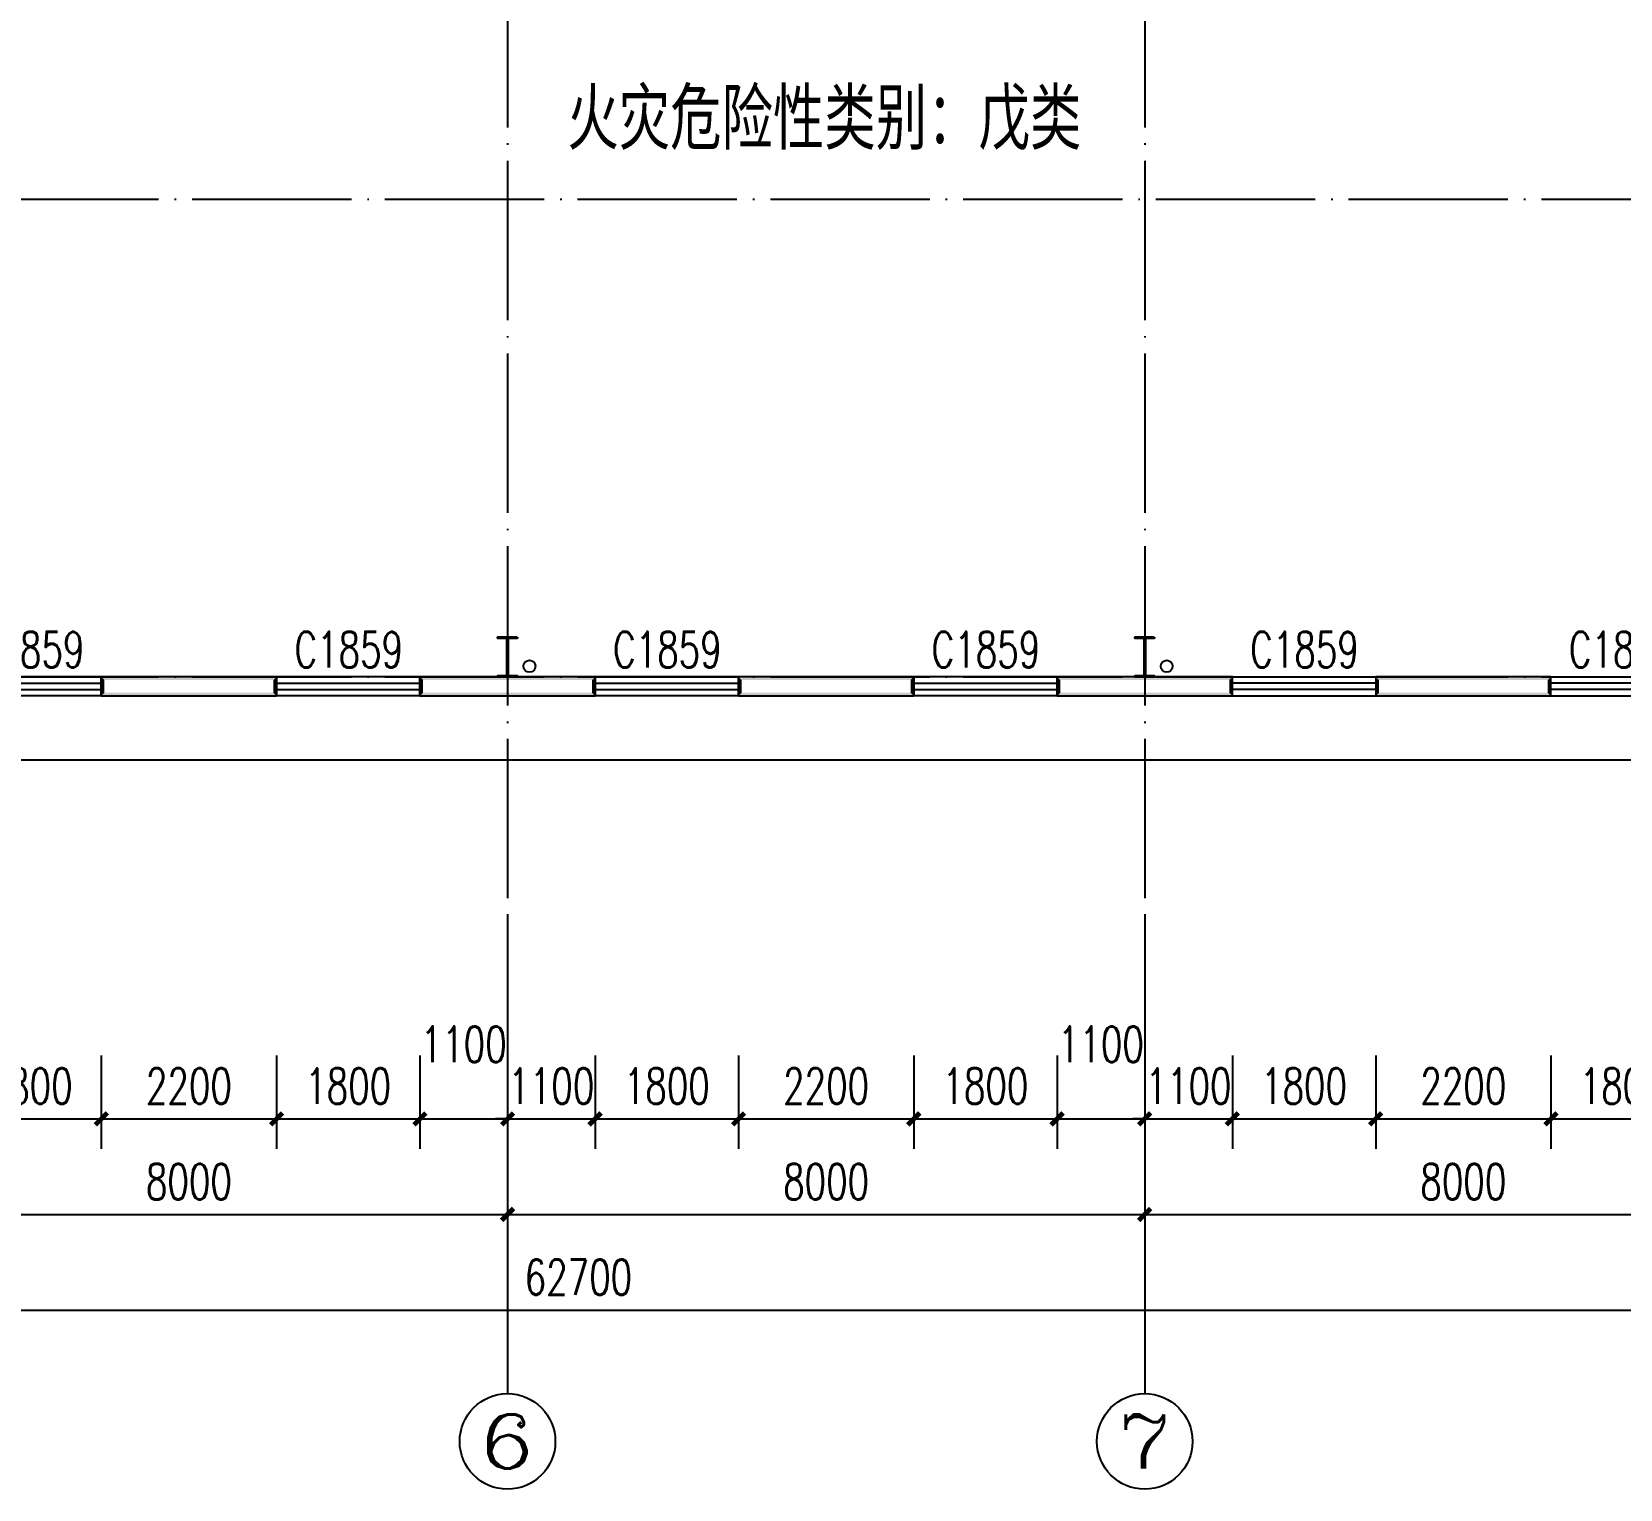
# Model space of a CAD drawing. Header units: millimetres. Extents: x 4279522 to 4437387, y 18981343 to 19528009.
# Drawn here: x 4373069 to 4393012, y 19346605 to 19364905 of the extents above; entities that cross this region are included whole.
import ezdxf
from ezdxf.enums import TextEntityAlignment as Align

# ---------------------------------------------------------------- set-up
doc = ezdxf.new("R2010")
doc.units = ezdxf.units.MM
doc.header["$LTSCALE"] = 1000
doc.header["$MEASUREMENT"] = 0
doc.linetypes.add('DOTE', pattern=[2.42, 2, -0.2, 0.02, -0.2])
doc.layers.get('Defpoints').update_dxf_attribs({"color": 1})
for name, color, linetype in [('AXIS_TEXT', 7, 'Continuous'), ('AXIS_外部', 171, 'Continuous'), ('DOTE', 250, 'DOTE'), ('GROUND', 150, 'Continuous'), ('PUB_DIM', 161, 'Continuous'), ('PUB_TEXT', 7, 'Continuous'), ('PUB_WALL', 9, 'Continuous'), ('VPIPE-雨水', 4, 'Continuous'), ('WALL', 9, 'Continuous'), ('WINDOW', 140, 'Continuous'), ('WINDOW_TEXT', 7, 'Continuous')]:
    doc.layers.add(name, color=color, linetype=linetype)
doc.layers.add('Pkpm_柱子', color=3, linetype='Continuous', lineweight=35)
doc.styles.add('_TCH_AXIS', font='COMPLEX', dxfattribs={"bigfont": 'GBCBIG'})
doc.styles.add('_TCH_DIM_T3', font='SIMPLEX', dxfattribs={"width": 0.705882, "bigfont": 'GBCBIG'})
doc.styles.add('_TCH_WINDOW', font='SIMPLEX', dxfattribs={"height": 3.5, "bigfont": 'GBCBIG'})
doc.styles.add('COMPLEX', font='COMPLEX')
doc.styles.add('HT', font='simhei.ttf', dxfattribs={"width": 0.7})
doc.dimstyles.new('_TCH_ARCH&&150', dxfattribs={"dimtxt": 446.25, "dimasz": 150, "dimexe": 375, "dimexo": 450, "dimgap": 189.375, "dimtad": 1, "dimdec": 0, "dimzin": 0, "dimdsep": 46, "dimtxsty": '_TCH_DIM_T3', "dimblk": 'ARCHTICK', "dimcen": 0.09, "dimclrt": 7, "dimazin": 2, "dimtfac": 1, "dimtdec": 0, "dimtix": 1, "dimtmove": 2, "dimatfit": 3, "dimfxl": 0, "dimtolj": 1, "dimtzin": 0, "dimarcsym": 0})

# ---------------------------------------------------------------- blocks, each defined once
blk = doc.blocks.new('_ArchTick')
at = {"color": 0, "linetype": 'ByBlock', "const_width": 0.4}
blk.add_lwpolyline([(-0.5, -0.5), (0.5, 0.5)], dxfattribs=at)
blk = doc.blocks.new('*D408')
at = {"layer": 'Defpoints', "color": 0}
for p in [(4392142, 19352501), (4393942, 19352501), (4393942, 19351255)]:
    blk.add_point(p, dxfattribs=at)
at = {"layer": 'PUB_DIM', "color": 0, "lineweight": -2}
for p, q in [((4392142, 19352051), (4392142, 19350880)), ((4393942, 19352051), (4393942, 19350880)), ((4392142, 19351255), (4393942, 19351255))]:
    blk.add_line(p, q, dxfattribs=at)
at = {"layer": 'PUB_DIM', "color": 0, "lineweight": -2, "xscale": 150, "yscale": 150, "zscale": 150, "rotation": 180}
blk.add_blockref('_ArchTick', (4392142, 19351255), dxfattribs=at)
at = {"layer": 'PUB_DIM', "color": 0, "lineweight": -2, "xscale": 150, "yscale": 150, "zscale": 150}
blk.add_blockref('_ArchTick', (4393942, 19351255), dxfattribs=at)
at = {"layer": 'PUB_DIM', "color": 7, "insert": (4393042, 19351667), "char_height": 446.2, "attachment_point": 5, "style": '_TCH_DIM_T3'}
blk.add_mtext('\\A1;1800', dxfattribs=at)
blk = doc.blocks.new('*D409')
at = {"layer": 'Defpoints', "color": 0}
for p in [(4389942, 19352501), (4392142, 19352501), (4392142, 19351255)]:
    blk.add_point(p, dxfattribs=at)
at = {"layer": 'PUB_DIM', "color": 0, "lineweight": -2}
for p, q in [((4389942, 19352051), (4389942, 19350880)), ((4392142, 19352051), (4392142, 19350880)), ((4389942, 19351255), (4392142, 19351255))]:
    blk.add_line(p, q, dxfattribs=at)
at = {"layer": 'PUB_DIM', "color": 0, "lineweight": -2, "xscale": 150, "yscale": 150, "zscale": 150, "rotation": 180}
blk.add_blockref('_ArchTick', (4389942, 19351255), dxfattribs=at)
at = {"layer": 'PUB_DIM', "color": 0, "lineweight": -2, "xscale": 150, "yscale": 150, "zscale": 150}
blk.add_blockref('_ArchTick', (4392142, 19351255), dxfattribs=at)
at = {"layer": 'PUB_DIM', "color": 7, "insert": (4391042, 19351667), "char_height": 446.2, "attachment_point": 5, "style": '_TCH_DIM_T3'}
blk.add_mtext('\\A1;2200', dxfattribs=at)
blk = doc.blocks.new('*D410')
at = {"layer": 'Defpoints', "color": 0}
for p in [(4388142, 19352501), (4389942, 19352501), (4389942, 19351255)]:
    blk.add_point(p, dxfattribs=at)
at = {"layer": 'PUB_DIM', "color": 0, "lineweight": -2}
for p, q in [((4388142, 19352051), (4388142, 19350880)), ((4389942, 19352051), (4389942, 19350880)), ((4388142, 19351255), (4389942, 19351255))]:
    blk.add_line(p, q, dxfattribs=at)
at = {"layer": 'PUB_DIM', "color": 0, "lineweight": -2, "xscale": 150, "yscale": 150, "zscale": 150, "rotation": 180}
blk.add_blockref('_ArchTick', (4388142, 19351255), dxfattribs=at)
at = {"layer": 'PUB_DIM', "color": 0, "lineweight": -2, "xscale": 150, "yscale": 150, "zscale": 150}
blk.add_blockref('_ArchTick', (4389942, 19351255), dxfattribs=at)
at = {"layer": 'PUB_DIM', "color": 7, "insert": (4389042, 19351667), "char_height": 446.2, "attachment_point": 5, "style": '_TCH_DIM_T3'}
blk.add_mtext('\\A1;1800', dxfattribs=at)
blk = doc.blocks.new('*D411')
at = {"layer": 'Defpoints', "color": 0}
for p in [(4387042, 19352501), (4388142, 19352501), (4388142, 19351255)]:
    blk.add_point(p, dxfattribs=at)
at = {"layer": 'PUB_DIM', "color": 0, "lineweight": -2}
for p, q in [((4387042, 19352051), (4387042, 19350880)), ((4388142, 19352051), (4388142, 19350880)), ((4387042, 19351255), (4386892, 19351255)), ((4387042, 19351255), (4388142, 19351255)), ((4388142, 19351255), (4388292, 19351255))]:
    blk.add_line(p, q, dxfattribs=at)
at = {"layer": 'PUB_DIM', "color": 0, "lineweight": -2, "xscale": 150, "yscale": 150, "zscale": 150}
blk.add_blockref('_ArchTick', (4387042, 19351255), dxfattribs=at)
at = {"layer": 'PUB_DIM', "color": 0, "lineweight": -2, "xscale": 150, "yscale": 150, "zscale": 150, "rotation": 180}
blk.add_blockref('_ArchTick', (4388142, 19351255), dxfattribs=at)
at = {"layer": 'PUB_DIM', "color": 7, "insert": (4387592, 19351667), "char_height": 446.2, "attachment_point": 5, "style": '_TCH_DIM_T3'}
blk.add_mtext('\\A1;1100', dxfattribs=at)
blk = doc.blocks.new('*D412')
at = {"layer": 'Defpoints', "color": 0}
for p in [(4385942, 19352501), (4387042, 19352501), (4387042, 19351255)]:
    blk.add_point(p, dxfattribs=at)
at = {"layer": 'PUB_DIM', "color": 0, "lineweight": -2}
for p, q in [((4385942, 19352051), (4385942, 19350880)), ((4387042, 19352051), (4387042, 19350880)), ((4385942, 19351255), (4387042, 19351255))]:
    blk.add_line(p, q, dxfattribs=at)
at = {"layer": 'PUB_DIM', "color": 0, "lineweight": -2, "xscale": 150, "yscale": 150, "zscale": 150, "rotation": 180}
blk.add_blockref('_ArchTick', (4385942, 19351255), dxfattribs=at)
at = {"layer": 'PUB_DIM', "color": 0, "lineweight": -2, "xscale": 150, "yscale": 150, "zscale": 150}
blk.add_blockref('_ArchTick', (4387042, 19351255), dxfattribs=at)
at = {"layer": 'PUB_DIM', "color": 7, "insert": (4386492, 19352192), "char_height": 446.2, "attachment_point": 5, "style": '_TCH_DIM_T3'}
blk.add_mtext('\\A1;1100', dxfattribs=at)
blk = doc.blocks.new('*D413')
at = {"layer": 'Defpoints', "color": 0}
for p in [(4384142, 19352501), (4385942, 19352501), (4385942, 19351255)]:
    blk.add_point(p, dxfattribs=at)
at = {"layer": 'PUB_DIM', "color": 0, "lineweight": -2}
for p, q in [((4384142, 19352051), (4384142, 19350880)), ((4385942, 19352051), (4385942, 19350880)), ((4384142, 19351255), (4385942, 19351255))]:
    blk.add_line(p, q, dxfattribs=at)
at = {"layer": 'PUB_DIM', "color": 0, "lineweight": -2, "xscale": 150, "yscale": 150, "zscale": 150, "rotation": 180}
blk.add_blockref('_ArchTick', (4384142, 19351255), dxfattribs=at)
at = {"layer": 'PUB_DIM', "color": 0, "lineweight": -2, "xscale": 150, "yscale": 150, "zscale": 150}
blk.add_blockref('_ArchTick', (4385942, 19351255), dxfattribs=at)
at = {"layer": 'PUB_DIM', "color": 7, "insert": (4385042, 19351667), "char_height": 446.2, "attachment_point": 5, "style": '_TCH_DIM_T3'}
blk.add_mtext('\\A1;1800', dxfattribs=at)
blk = doc.blocks.new('*D414')
at = {"layer": 'Defpoints', "color": 0}
for p in [(4381942, 19352501), (4384142, 19352501), (4384142, 19351255)]:
    blk.add_point(p, dxfattribs=at)
at = {"layer": 'PUB_DIM', "color": 0, "lineweight": -2}
for p, q in [((4381942, 19352051), (4381942, 19350880)), ((4384142, 19352051), (4384142, 19350880)), ((4381942, 19351255), (4384142, 19351255))]:
    blk.add_line(p, q, dxfattribs=at)
at = {"layer": 'PUB_DIM', "color": 0, "lineweight": -2, "xscale": 150, "yscale": 150, "zscale": 150, "rotation": 180}
blk.add_blockref('_ArchTick', (4381942, 19351255), dxfattribs=at)
at = {"layer": 'PUB_DIM', "color": 0, "lineweight": -2, "xscale": 150, "yscale": 150, "zscale": 150}
blk.add_blockref('_ArchTick', (4384142, 19351255), dxfattribs=at)
at = {"layer": 'PUB_DIM', "color": 7, "insert": (4383042, 19351667), "char_height": 446.2, "attachment_point": 5, "style": '_TCH_DIM_T3'}
blk.add_mtext('\\A1;2200', dxfattribs=at)
blk = doc.blocks.new('*D415')
at = {"layer": 'Defpoints', "color": 0}
for p in [(4380142, 19352501), (4381942, 19352501), (4381942, 19351255)]:
    blk.add_point(p, dxfattribs=at)
at = {"layer": 'PUB_DIM', "color": 0, "lineweight": -2}
for p, q in [((4380142, 19352051), (4380142, 19350880)), ((4381942, 19352051), (4381942, 19350880)), ((4380142, 19351255), (4381942, 19351255))]:
    blk.add_line(p, q, dxfattribs=at)
at = {"layer": 'PUB_DIM', "color": 0, "lineweight": -2, "xscale": 150, "yscale": 150, "zscale": 150, "rotation": 180}
blk.add_blockref('_ArchTick', (4380142, 19351255), dxfattribs=at)
at = {"layer": 'PUB_DIM', "color": 0, "lineweight": -2, "xscale": 150, "yscale": 150, "zscale": 150}
blk.add_blockref('_ArchTick', (4381942, 19351255), dxfattribs=at)
at = {"layer": 'PUB_DIM', "color": 7, "insert": (4381042, 19351667), "char_height": 446.2, "attachment_point": 5, "style": '_TCH_DIM_T3'}
blk.add_mtext('\\A1;1800', dxfattribs=at)
blk = doc.blocks.new('*D416')
at = {"layer": 'Defpoints', "color": 0}
for p in [(4379042, 19352501), (4380142, 19352501), (4380142, 19351255)]:
    blk.add_point(p, dxfattribs=at)
at = {"layer": 'PUB_DIM', "color": 0, "lineweight": -2}
for p, q in [((4379042, 19352051), (4379042, 19350880)), ((4380142, 19352051), (4380142, 19350880)), ((4379042, 19351255), (4378892, 19351255)), ((4379042, 19351255), (4380142, 19351255)), ((4380142, 19351255), (4380292, 19351255))]:
    blk.add_line(p, q, dxfattribs=at)
at = {"layer": 'PUB_DIM', "color": 0, "lineweight": -2, "xscale": 150, "yscale": 150, "zscale": 150}
blk.add_blockref('_ArchTick', (4379042, 19351255), dxfattribs=at)
at = {"layer": 'PUB_DIM', "color": 0, "lineweight": -2, "xscale": 150, "yscale": 150, "zscale": 150, "rotation": 180}
blk.add_blockref('_ArchTick', (4380142, 19351255), dxfattribs=at)
at = {"layer": 'PUB_DIM', "color": 7, "insert": (4379592, 19351667), "char_height": 446.2, "attachment_point": 5, "style": '_TCH_DIM_T3'}
blk.add_mtext('\\A1;1100', dxfattribs=at)
blk = doc.blocks.new('*D417')
at = {"layer": 'Defpoints', "color": 0}
for p in [(4377942, 19352501), (4379042, 19352501), (4379042, 19351255)]:
    blk.add_point(p, dxfattribs=at)
at = {"layer": 'PUB_DIM', "color": 0, "lineweight": -2}
for p, q in [((4377942, 19352051), (4377942, 19350880)), ((4379042, 19352051), (4379042, 19350880)), ((4377942, 19351255), (4379042, 19351255))]:
    blk.add_line(p, q, dxfattribs=at)
at = {"layer": 'PUB_DIM', "color": 0, "lineweight": -2, "xscale": 150, "yscale": 150, "zscale": 150, "rotation": 180}
blk.add_blockref('_ArchTick', (4377942, 19351255), dxfattribs=at)
at = {"layer": 'PUB_DIM', "color": 0, "lineweight": -2, "xscale": 150, "yscale": 150, "zscale": 150}
blk.add_blockref('_ArchTick', (4379042, 19351255), dxfattribs=at)
at = {"layer": 'PUB_DIM', "color": 7, "insert": (4378492, 19352192), "char_height": 446.2, "attachment_point": 5, "style": '_TCH_DIM_T3'}
blk.add_mtext('\\A1;1100', dxfattribs=at)
blk = doc.blocks.new('*D418')
at = {"layer": 'Defpoints', "color": 0}
for p in [(4376142, 19352501), (4377942, 19352501), (4377942, 19351255)]:
    blk.add_point(p, dxfattribs=at)
at = {"layer": 'PUB_DIM', "color": 0, "lineweight": -2}
for p, q in [((4376142, 19352051), (4376142, 19350880)), ((4377942, 19352051), (4377942, 19350880)), ((4376142, 19351255), (4377942, 19351255))]:
    blk.add_line(p, q, dxfattribs=at)
at = {"layer": 'PUB_DIM', "color": 0, "lineweight": -2, "xscale": 150, "yscale": 150, "zscale": 150, "rotation": 180}
blk.add_blockref('_ArchTick', (4376142, 19351255), dxfattribs=at)
at = {"layer": 'PUB_DIM', "color": 0, "lineweight": -2, "xscale": 150, "yscale": 150, "zscale": 150}
blk.add_blockref('_ArchTick', (4377942, 19351255), dxfattribs=at)
at = {"layer": 'PUB_DIM', "color": 7, "insert": (4377042, 19351667), "char_height": 446.2, "attachment_point": 5, "style": '_TCH_DIM_T3'}
blk.add_mtext('\\A1;1800', dxfattribs=at)
blk = doc.blocks.new('*D419')
at = {"layer": 'Defpoints', "color": 0}
for p in [(4373942, 19352501), (4376142, 19352501), (4376142, 19351255)]:
    blk.add_point(p, dxfattribs=at)
at = {"layer": 'PUB_DIM', "color": 0, "lineweight": -2}
for p, q in [((4373942, 19352051), (4373942, 19350880)), ((4376142, 19352051), (4376142, 19350880)), ((4373942, 19351255), (4376142, 19351255))]:
    blk.add_line(p, q, dxfattribs=at)
at = {"layer": 'PUB_DIM', "color": 0, "lineweight": -2, "xscale": 150, "yscale": 150, "zscale": 150, "rotation": 180}
blk.add_blockref('_ArchTick', (4373942, 19351255), dxfattribs=at)
at = {"layer": 'PUB_DIM', "color": 0, "lineweight": -2, "xscale": 150, "yscale": 150, "zscale": 150}
blk.add_blockref('_ArchTick', (4376142, 19351255), dxfattribs=at)
at = {"layer": 'PUB_DIM', "color": 7, "insert": (4375042, 19351667), "char_height": 446.2, "attachment_point": 5, "style": '_TCH_DIM_T3'}
blk.add_mtext('\\A1;2200', dxfattribs=at)
blk = doc.blocks.new('*D420')
at = {"layer": 'Defpoints', "color": 0}
for p in [(4372142, 19352501), (4373942, 19352501), (4373942, 19351255)]:
    blk.add_point(p, dxfattribs=at)
at = {"layer": 'PUB_DIM', "color": 0, "lineweight": -2}
for p, q in [((4372142, 19352051), (4372142, 19350880)), ((4373942, 19352051), (4373942, 19350880)), ((4372142, 19351255), (4373942, 19351255))]:
    blk.add_line(p, q, dxfattribs=at)
at = {"layer": 'PUB_DIM', "color": 0, "lineweight": -2, "xscale": 150, "yscale": 150, "zscale": 150, "rotation": 180}
blk.add_blockref('_ArchTick', (4372142, 19351255), dxfattribs=at)
at = {"layer": 'PUB_DIM', "color": 0, "lineweight": -2, "xscale": 150, "yscale": 150, "zscale": 150}
blk.add_blockref('_ArchTick', (4373942, 19351255), dxfattribs=at)
at = {"layer": 'PUB_DIM', "color": 7, "insert": (4373042, 19351667), "char_height": 446.2, "attachment_point": 5, "style": '_TCH_DIM_T3'}
blk.add_mtext('\\A1;1800', dxfattribs=at)
blk = doc.blocks.new('*D476')
at = {"layer": 'AXIS_外部', "color": 0, "lineweight": -2}
for p, q in [((4371042, 19353355), (4371042, 19349680)), ((4379042, 19353355), (4379042, 19349680)), ((4371042, 19350055), (4379042, 19350055))]:
    blk.add_line(p, q, dxfattribs=at)
at = {"layer": 'Defpoints', "color": 0}
for p in [(4371042, 19353805), (4379042, 19353805), (4379042, 19350055)]:
    blk.add_point(p, dxfattribs=at)
at = {"layer": 'AXIS_外部', "color": 0, "lineweight": -2, "xscale": 150, "yscale": 150, "zscale": 150, "rotation": 180}
blk.add_blockref('_ArchTick', (4371042, 19350055), dxfattribs=at)
at = {"layer": 'AXIS_外部', "color": 0, "lineweight": -2, "xscale": 150, "yscale": 150, "zscale": 150}
blk.add_blockref('_ArchTick', (4379042, 19350055), dxfattribs=at)
at = {"layer": 'AXIS_外部', "color": 7, "insert": (4375042, 19350467), "char_height": 446.2, "attachment_point": 5, "style": '_TCH_DIM_T3'}
blk.add_mtext('\\A1;8000', dxfattribs=at)
blk = doc.blocks.new('*D477')
at = {"layer": 'AXIS_外部', "color": 0, "lineweight": -2}
for p, q in [((4379042, 19353355), (4379042, 19349680)), ((4387042, 19353355), (4387042, 19349680)), ((4379042, 19350055), (4387042, 19350055))]:
    blk.add_line(p, q, dxfattribs=at)
at = {"layer": 'Defpoints', "color": 0}
for p in [(4379042, 19353805), (4387042, 19353805), (4387042, 19350055)]:
    blk.add_point(p, dxfattribs=at)
at = {"layer": 'AXIS_外部', "color": 0, "lineweight": -2, "xscale": 150, "yscale": 150, "zscale": 150, "rotation": 180}
blk.add_blockref('_ArchTick', (4379042, 19350055), dxfattribs=at)
at = {"layer": 'AXIS_外部', "color": 0, "lineweight": -2, "xscale": 150, "yscale": 150, "zscale": 150}
blk.add_blockref('_ArchTick', (4387042, 19350055), dxfattribs=at)
at = {"layer": 'AXIS_外部', "color": 7, "insert": (4383042, 19350467), "char_height": 446.2, "attachment_point": 5, "style": '_TCH_DIM_T3'}
blk.add_mtext('\\A1;8000', dxfattribs=at)
blk = doc.blocks.new('*D478')
at = {"layer": 'AXIS_外部', "color": 0, "lineweight": -2}
for p, q in [((4387042, 19353355), (4387042, 19349680)), ((4395042, 19353355), (4395042, 19349680)), ((4387042, 19350055), (4395042, 19350055))]:
    blk.add_line(p, q, dxfattribs=at)
at = {"layer": 'Defpoints', "color": 0}
for p in [(4387042, 19353805), (4395042, 19353805), (4395042, 19350055)]:
    blk.add_point(p, dxfattribs=at)
at = {"layer": 'AXIS_外部', "color": 0, "lineweight": -2, "xscale": 150, "yscale": 150, "zscale": 150, "rotation": 180}
blk.add_blockref('_ArchTick', (4387042, 19350055), dxfattribs=at)
at = {"layer": 'AXIS_外部', "color": 0, "lineweight": -2, "xscale": 150, "yscale": 150, "zscale": 150}
blk.add_blockref('_ArchTick', (4395042, 19350055), dxfattribs=at)
at = {"layer": 'AXIS_外部', "color": 7, "insert": (4391042, 19350467), "char_height": 446.2, "attachment_point": 5, "style": '_TCH_DIM_T3'}
blk.add_mtext('\\A1;8000', dxfattribs=at)
blk = doc.blocks.new('*D482')
at = {"layer": 'AXIS_外部', "color": 0, "lineweight": -2}
for p, q in [((4348582, 19353355), (4348582, 19348480)), ((4411282, 19353355), (4411282, 19348480)), ((4348582, 19348855), (4411282, 19348855))]:
    blk.add_line(p, q, dxfattribs=at)
at = {"layer": 'Defpoints', "color": 0}
for p in [(4348582, 19353805), (4411282, 19353805), (4411282, 19348855)]:
    blk.add_point(p, dxfattribs=at)
at = {"layer": 'AXIS_外部', "color": 0, "lineweight": -2, "xscale": 150, "yscale": 150, "zscale": 150, "rotation": 180}
blk.add_blockref('_ArchTick', (4348582, 19348855), dxfattribs=at)
at = {"layer": 'AXIS_外部', "color": 0, "lineweight": -2, "xscale": 150, "yscale": 150, "zscale": 150}
blk.add_blockref('_ArchTick', (4411282, 19348855), dxfattribs=at)
at = {"layer": 'AXIS_外部', "color": 7, "insert": (4379932, 19349267), "char_height": 446.2, "attachment_point": 5, "style": '_TCH_DIM_T3'}
blk.add_mtext('\\A1;62700', dxfattribs=at)
blk = doc.blocks.new('$WINLIB2D$00000001')
for p, q in [((-0.5, 0.5), (0.5, 0.5)), ((-0.5, 0.5), (-0.5, -0.5)), ((0.5, -0.5), (0.5, 0.5)), ((0.5, 0.167), (-0.5, 0.167)), ((0.5, -0.167), (-0.5, -0.167)), ((-0.5, -0.5), (0.5, -0.5))]:
    blk.add_line(p, q)
blk = doc.blocks.new('_AXISO')
blk.add_circle((0, 0), 0.5)
at = {"layer": 'AXIS_TEXT', "style": 'COMPLEX', "width": 1.041667}
blk.add_attdef('A', text='', height=0.56, dxfattribs=at).set_placement((-0.25, -0.28), (0.25, -0.28), align=Align.FIT)

msp = doc.modelspace()

# ---------------------------------------------------------------- hatches: boundary and pattern name
at = {"layer": 'Pkpm_柱子'}
for points in [[(4379162.2, 19357304.9), (4379162.2, 19357292.9), (4379047.2, 19357292.9), (4379047.2, 19356816.9), (4379162.2, 19356816.9), (4379162.2, 19356804.9), (4378922.2, 19356804.9), (4378922.2, 19356816.9), (4379037.2, 19356816.9), (4379037.2, 19357292.9), (4378922.2, 19357292.9), (4378922.2, 19357304.9)], [(4387162.2, 19357304.9), (4387162.2, 19357292.9), (4387047.2, 19357292.9), (4387047.2, 19356816.9), (4387162.2, 19356816.9), (4387162.2, 19356804.9), (4386922.2, 19356804.9), (4386922.2, 19356816.9), (4387037.2, 19356816.9), (4387037.2, 19357292.9), (4386922.2, 19357292.9), (4386922.2, 19357304.9)]]:
    msp.add_hatch(color=256, dxfattribs=at).paths.add_polyline_path(points)
at = {"layer": 'PUB_WALL'}
for points in [[(4376142.2, 19356804.9), (4373942.2, 19356804.9), (4373982.2, 19356764.9), (4376102.2, 19356764.9)], [(4373942.2, 19356804.9), (4373942.2, 19356564.9), (4373982.2, 19356604.9), (4373982.2, 19356764.9)], [(4376142.2, 19356564.9), (4376142.2, 19356804.9), (4376102.2, 19356764.9), (4376102.2, 19356604.9)], [(4380142.2, 19356804.9), (4377942.2, 19356804.9), (4377982.2, 19356764.9), (4380102.2, 19356764.9)], [(4377942.2, 19356804.9), (4377942.2, 19356564.9), (4377982.2, 19356604.9), (4377982.2, 19356764.9)], [(4380142.2, 19356564.9), (4380142.2, 19356804.9), (4380102.2, 19356764.9), (4380102.2, 19356604.9)], [(4384142.2, 19356804.9), (4381942.2, 19356804.9), (4381982.2, 19356764.9), (4384102.2, 19356764.9)], [(4381942.2, 19356804.9), (4381942.2, 19356564.9), (4381982.2, 19356604.9), (4381982.2, 19356764.9)], [(4384142.2, 19356564.9), (4384142.2, 19356804.9), (4384102.2, 19356764.9), (4384102.2, 19356604.9)], [(4388142.2, 19356804.9), (4385942.2, 19356804.9), (4385982.2, 19356764.9), (4388102.2, 19356764.9)], [(4385942.2, 19356804.9), (4385942.2, 19356564.9), (4385982.2, 19356604.9), (4385982.2, 19356764.9)], [(4388142.2, 19356564.9), (4388142.2, 19356804.9), (4388102.2, 19356764.9), (4388102.2, 19356604.9)], [(4392142.2, 19356804.9), (4389942.2, 19356804.9), (4389982.2, 19356764.9), (4392102.2, 19356764.9)], [(4389942.2, 19356804.9), (4389942.2, 19356564.9), (4389982.2, 19356604.9), (4389982.2, 19356764.9)], [(4392142.2, 19356564.9), (4392142.2, 19356804.9), (4392102.2, 19356764.9), (4392102.2, 19356604.9)], [(4373942.2, 19356564.9), (4376142.2, 19356564.9), (4376102.2, 19356604.9), (4373982.2, 19356604.9)], [(4377942.2, 19356564.9), (4380142.2, 19356564.9), (4380102.2, 19356604.9), (4377982.2, 19356604.9)], [(4381942.2, 19356564.9), (4384142.2, 19356564.9), (4384102.2, 19356604.9), (4381982.2, 19356604.9)], [(4385942.2, 19356564.9), (4388142.2, 19356564.9), (4388102.2, 19356604.9), (4385982.2, 19356604.9)], [(4389942.2, 19356564.9), (4392142.2, 19356564.9), (4392102.2, 19356604.9), (4389982.2, 19356604.9)]]:
    msp.add_hatch(color=256, dxfattribs=at).paths.add_polyline_path(points)

# ---------------------------------------------------------------- linework, layer by layer
at = {"layer": 'AXIS_外部'}
for p, q in [((4379042.2, 19353804.9), (4379042.2, 19347804.9)), ((4387042.2, 19353804.9), (4387042.2, 19347804.9))]:
    msp.add_line(p, q, dxfattribs=at)
at = {"layer": 'DOTE'}
for p, q in [((4379042.2, 19377804.9), (4379042.2, 19353804.9)), ((4387042.2, 19377804.9), (4387042.2, 19353804.9)), ((4346042.2, 19362804.9), (4414042.2, 19362804.9)), ((4346042.2, 19356804.9), (4414042.2, 19356804.9))]:
    msp.add_line(p, q, dxfattribs=at)
at = {"layer": 'GROUND'}
msp.add_lwpolyline([(4354802.2, 19355764.9), (4412082.2, 19355764.9), (4412082.2, 19375844.9), (4403042.2, 19375844.9)], dxfattribs=at)
at = {"layer": 'Pkpm_柱子'}
for points in [[(4379162.2, 19357304.9), (4379162.2, 19357292.9), (4379047.2, 19357292.9), (4379047.2, 19356816.9), (4379162.2, 19356816.9), (4379162.2, 19356804.9), (4378922.2, 19356804.9), (4378922.2, 19356816.9), (4379037.2, 19356816.9), (4379037.2, 19357292.9), (4378922.2, 19357292.9), (4378922.2, 19357304.9)], [(4387162.2, 19357304.9), (4387162.2, 19357292.9), (4387047.2, 19357292.9), (4387047.2, 19356816.9), (4387162.2, 19356816.9), (4387162.2, 19356804.9), (4386922.2, 19356804.9), (4386922.2, 19356816.9), (4387037.2, 19356816.9), (4387037.2, 19357292.9), (4386922.2, 19357292.9), (4386922.2, 19357304.9)]]:
    msp.add_lwpolyline(points, close=True, dxfattribs=at)
at = {"layer": 'VPIPE-雨水', "linetype": 'Continuous'}
for centre in [(4379317.5, 19356939.2), (4387317.5, 19356939.2)]:
    msp.add_circle(centre, 75, dxfattribs=at)
at = {"layer": 'WALL'}
for p, q in [((4376142.2, 19356804.9), (4373942.2, 19356804.9)), ((4373942.2, 19356804.9), (4373942.2, 19356564.9)), ((4376142.2, 19356564.9), (4376142.2, 19356804.9)), ((4380142.2, 19356804.9), (4377942.2, 19356804.9)), ((4377942.2, 19356804.9), (4377942.2, 19356564.9)), ((4380142.2, 19356564.9), (4380142.2, 19356804.9)), ((4384142.2, 19356804.9), (4381942.2, 19356804.9)), ((4381942.2, 19356804.9), (4381942.2, 19356564.9)), ((4384142.2, 19356564.9), (4384142.2, 19356804.9)), ((4388142.2, 19356804.9), (4385942.2, 19356804.9)), ((4385942.2, 19356804.9), (4385942.2, 19356564.9)), ((4388142.2, 19356564.9), (4388142.2, 19356804.9)), ((4392142.2, 19356804.9), (4389942.2, 19356804.9)), ((4389942.2, 19356804.9), (4389942.2, 19356564.9)), ((4392142.2, 19356564.9), (4392142.2, 19356804.9)), ((4373942.2, 19356564.9), (4376142.2, 19356564.9)), ((4377942.2, 19356564.9), (4380142.2, 19356564.9)), ((4381942.2, 19356564.9), (4384142.2, 19356564.9)), ((4385942.2, 19356564.9), (4388142.2, 19356564.9)), ((4389942.2, 19356564.9), (4392142.2, 19356564.9))]:
    msp.add_line(p, q, dxfattribs=at)

# ---------------------------------------------------------------- block references
at = {"layer": 'AXIS_外部'}
ref = msp.add_blockref('_AXISO', (4379042.2, 19347204.9), dxfattribs=dict(at, xscale=1200, yscale=1200, zscale=1200))
ref.add_attrib('A', '6', dxfattribs={"layer": 'AXIS_TEXT', "height": 678.8, "style": '_TCH_AXIS', "width": 1.5}).set_placement((4378702.8, 19346865.5), (4379381.6, 19346865.5), align=Align.FIT)
ref = msp.add_blockref('_AXISO', (4387042.2, 19347204.9), dxfattribs=dict(at, xscale=1200, yscale=1200, zscale=1200))
ref.add_attrib('A', '7', dxfattribs={"layer": 'AXIS_TEXT', "height": 678.8, "style": '_TCH_AXIS', "width": 1.5}).set_placement((4386702.8, 19346865.5), (4387381.6, 19346865.5), align=Align.FIT)
at = {"layer": 'WINDOW'}
ref = msp.add_blockref('$WINLIB2D$00000001', (4373042.2, 19356684.9), dxfattribs=dict(at, xscale=-1800, yscale=-240, zscale=-1800))
ref.add_attrib('A', 'C1859', (4372367.2, 19356924.3), dxfattribs={"layer": 'WINDOW_TEXT', "height": 446.25, "style": '_TCH_WINDOW', "width": 0.705882})
ref = msp.add_blockref('$WINLIB2D$00000001', (4377042.2, 19356684.9), dxfattribs=dict(at, xscale=-1800, yscale=-240, zscale=-1800))
ref.add_attrib('A', 'C1859', (4376367.2, 19356924.3), dxfattribs={"layer": 'WINDOW_TEXT', "height": 446.25, "style": '_TCH_WINDOW', "width": 0.705882})
ref = msp.add_blockref('$WINLIB2D$00000001', (4381042.2, 19356684.9), dxfattribs=dict(at, xscale=-1800, yscale=-240, zscale=-1800))
ref.add_attrib('A', 'C1859', (4380367.2, 19356924.3), dxfattribs={"layer": 'WINDOW_TEXT', "height": 446.25, "style": '_TCH_WINDOW', "width": 0.705882})
ref = msp.add_blockref('$WINLIB2D$00000001', (4385042.2, 19356684.9), dxfattribs=dict(at, xscale=-1800, yscale=-240, zscale=-1800))
ref.add_attrib('A', 'C1859', (4384367.2, 19356924.3), dxfattribs={"layer": 'WINDOW_TEXT', "height": 446.25, "style": '_TCH_WINDOW', "width": 0.705882})
ref = msp.add_blockref('$WINLIB2D$00000001', (4389042.2, 19356684.9), dxfattribs=dict(at, xscale=1800, yscale=-240, zscale=1800))
ref.add_attrib('A', 'C1859', (4388367.2, 19356924.3), dxfattribs={"layer": 'WINDOW_TEXT', "height": 446.25, "style": '_TCH_WINDOW', "width": 0.705882})
ref = msp.add_blockref('$WINLIB2D$00000001', (4393042.2, 19356684.9), dxfattribs=dict(at, xscale=1800, yscale=-240, zscale=1800))
ref.add_attrib('A', 'C1859', (4392367.2, 19356924.3), dxfattribs={"layer": 'WINDOW_TEXT', "height": 446.25, "style": '_TCH_WINDOW', "width": 0.705882})

# ---------------------------------------------------------------- texts
at = {"layer": 'PUB_TEXT', "style": 'HT', "width": 0.7}
msp.add_text('火灾危险性类别：戊类', height=675.95, dxfattribs=at).set_placement((4379792.6, 19363497.5))

# ---------------------------------------------------------------- dimensions: what is measured, and where the dimension line sits
at = {"layer": 'AXIS_外部'}
for p1, p2, distance, picture, middle in [((4348582.2, 19353804.9), (4411282.2, 19353804.9), -4950, '*D482', (4379932.2, 19349267.4)), ((4371042.2, 19353804.9), (4379042.2, 19353804.9), -3750, '*D476', (4375042.2, 19350467.4)), ((4379042.2, 19353804.9), (4387042.2, 19353804.9), -3750, '*D477', (4383042.2, 19350467.4)), ((4387042.2, 19353804.9), (4395042.2, 19353804.9), -3750, '*D478', (4391042.2, 19350467.4))]:
    dim = msp.add_aligned_dim(p1=p1, p2=p2, distance=distance, dimstyle='_TCH_ARCH&&150', dxfattribs=at)
    dim.commit()
    dim.dimension.update_dxf_attribs({"geometry": picture, "text_midpoint": middle})
at = {"layer": 'PUB_DIM'}
for p1, p2, picture, middle in [((4372142.2, 19352500.7), (4373942.2, 19352500.7), '*D420', (4373042.2, 19351667.4)), ((4373942.2, 19352500.7), (4376142.2, 19352500.7), '*D419', (4375042.2, 19351667.4)), ((4376142.2, 19352500.7), (4377942.2, 19352500.7), '*D418', (4377042.2, 19351667.4)), ((4379042.2, 19352500.7), (4380142.2, 19352500.7), '*D416', (4379592.2, 19351667.4)), ((4380142.2, 19352500.7), (4381942.2, 19352500.7), '*D415', (4381042.2, 19351667.4)), ((4381942.2, 19352500.7), (4384142.2, 19352500.7), '*D414', (4383042.2, 19351667.4)), ((4384142.2, 19352500.7), (4385942.2, 19352500.7), '*D413', (4385042.2, 19351667.4)), ((4387042.2, 19352500.7), (4388142.2, 19352500.7), '*D411', (4387592.2, 19351667.4)), ((4388142.2, 19352500.7), (4389942.2, 19352500.7), '*D410', (4389042.2, 19351667.4)), ((4389942.2, 19352500.7), (4392142.2, 19352500.7), '*D409', (4391042.2, 19351667.4)), ((4392142.2, 19352500.7), (4393942.2, 19352500.7), '*D408', (4393042.2, 19351667.4))]:
    dim = msp.add_aligned_dim(p1=p1, p2=p2, distance=-1245.8, dimstyle='_TCH_ARCH&&150', dxfattribs=at)
    dim.commit()
    dim.dimension.update_dxf_attribs({"geometry": picture, "text_midpoint": middle})
for base, p1, p2, picture, middle in [((4379042.2, 19351254.9), (4377942.2, 19352500.7), (4379042.2, 19352500.7), '*D417', (4378492.2, 19352192.4)), ((4387042.2, 19351254.9), (4385942.2, 19352500.7), (4387042.2, 19352500.7), '*D412', (4386492.2, 19352192.4))]:
    dim = msp.add_linear_dim(base=base, p1=p1, p2=p2, angle=0, dimstyle='_TCH_ARCH&&150', dxfattribs=at)
    dim.commit()
    dim.dimension.update_dxf_attribs({"geometry": picture, "text_midpoint": middle, "dimtype": 129})

doc.saveas('drawing.dxf')
